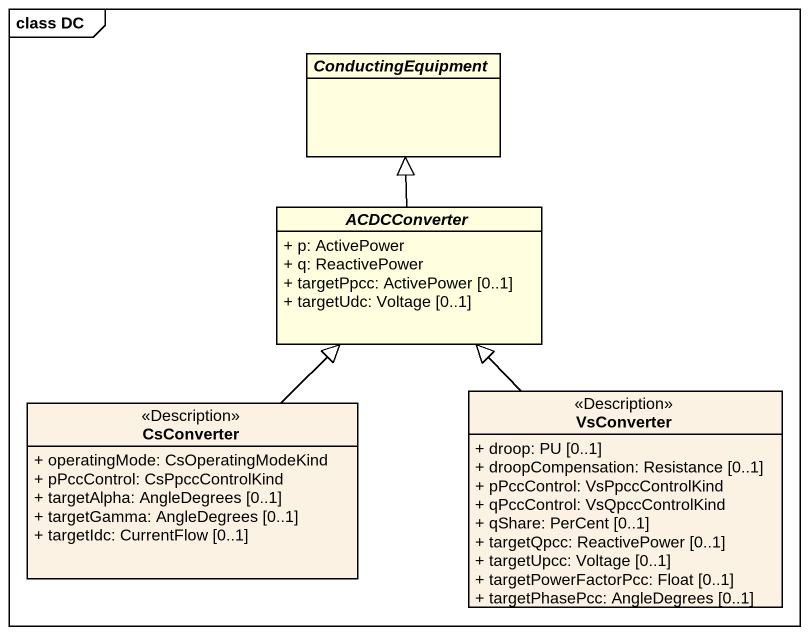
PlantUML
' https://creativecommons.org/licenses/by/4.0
@startuml
mainframe class DC
hide circle
hide empty members
skinparam classAttributeIconSize 0
abstract class ConductingEquipment #FFFFE0
abstract class ACDCConverter #FFFFE0 {
  + p: ActivePower
  + q: ReactivePower
  + targetPpcc: ActivePower [0..1]
  + targetUdc: Voltage [0..1]
}
class VsConverter <<Description>> #FCF2E3 {
  + droop: PU [0..1]
  + droopCompensation: Resistance [0..1]
  + pPccControl: VsPpccControlKind
  + qPccControl: VsQpccControlKind
  + qShare: PerCent [0..1]
  + targetQpcc: ReactivePower [0..1]
  + targetUpcc: Voltage [0..1]
  + targetPowerFactorPcc: Float [0..1]
  + targetPhasePcc: AngleDegrees [0..1]
}
class CsConverter <<Description>> #FCF2E3 {
  + operatingMode: CsOperatingModeKind
  + pPccControl: CsPpccControlKind
  + targetAlpha: AngleDegrees [0..1]
  + targetGamma: AngleDegrees [0..1]
  + targetIdc: CurrentFlow [0..1]
}
ACDCConverter -up-|> ConductingEquipment
VsConverter -up-|> ACDCConverter
CsConverter -up-|> ACDCConverter
@enduml
